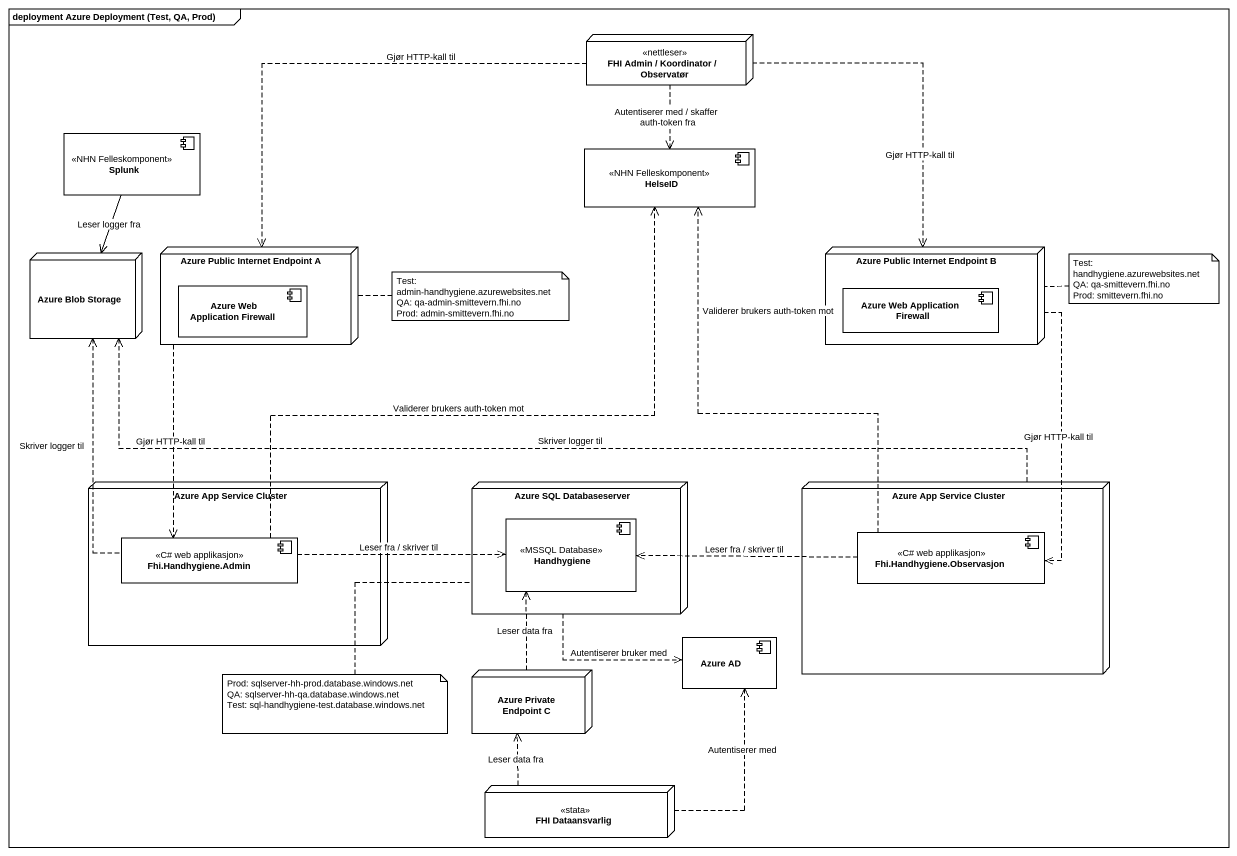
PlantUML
@startuml
mainframe deployment Azure Deployment (Test, QA, Prod)
node "FHI Admin / Koordinator / Observatør" as FHI_Admin_Koordinator <<nettleser>>
component Splunk <<NHN Felleskomponent>>
component HelseID <<NHN Felleskomponent>>
node "Azure Blob Storage" as Azure_Blob_Storage
node "Azure Public Internet Endpoint A" as Azure_Public_Internet {
  component "Azure Web Application Firewall" as Azure_Web_Application
}
node "Azure Public Internet Endpoint B" as Azure_Public_Internet_2 {
  component "Azure Web Application Firewall" as Azure_Web_Application_2
}
node "Azure App Service Cluster" as Azure_App_Service_Cluster {
  component "Fhi.Handhygiene.Admin" as Fhi_Handhygiene_Admin <<C# web applikasjon>>
}
node "Azure SQL Databaseserver" as Azure_SQL_Databaseserver {
  component Handhygiene <<MSSQL Database>>
}
node "Azure App Service Cluster" as Azure_App_Service_Cluster_2 {
  component "Fhi.Handhygiene.Observasjon" as Fhi_Handhygiene_Observasjon <<C# web applikasjon>>
}
component "Azure AD" as Azure_AD
node "Azure Private Endpoint C" as Azure_Private_Endpoint_C
node "FHI Dataansvarlig" as FHI_Dataansvarlig <<stata>>
FHI_Admin_Koordinator ..> HelseID : Autentiserer med / skaffer auth-token fra
FHI_Admin_Koordinator .left.> Azure_Public_Internet : Gjør HTTP-kall til
FHI_Admin_Koordinator ..> Azure_Public_Internet_2 : Gjør HTTP-kall til
Azure_Blob_Storage <-up- Splunk : Leser logger fra
Azure_Blob_Storage <.right. Azure_App_Service_Cluster_2 : Skriver logger til
Azure_Blob_Storage <.. Fhi_Handhygiene_Admin : Skriver logger til
Azure_Public_Internet ..> Fhi_Handhygiene_Admin : Gjør HTTP-kall til
Azure_Public_Internet_2 ..> Fhi_Handhygiene_Observasjon : Gjør HTTP-kall til
Azure_SQL_Databaseserver ..> Azure_AD : Autentiserer bruker med
Fhi_Handhygiene_Admin .up.> HelseID : Validerer brukers auth-token mot
Fhi_Handhygiene_Admin .right.> Handhygiene : Leser fra / skriver til
Fhi_Handhygiene_Observasjon .up.> HelseID : Validerer brukers auth-token mot
Fhi_Handhygiene_Observasjon .left.> Handhygiene : Leser fra / skriver til
Azure_Private_Endpoint_C .up.> Handhygiene : Leser data fra
FHI_Dataansvarlig .up.> Azure_AD : Autentiserer med
FHI_Dataansvarlig .up.> Azure_Private_Endpoint_C : Leser data fra
note right of Azure_Public_Internet
  Test: admin-handhygiene.azurewebsites.net
  QA: qa-admin-smittevern.fhi.no
  Prod: admin-smittevern.fhi.no
end note
note right of Azure_Public_Internet_2
  Test: handhygiene.azurewebsites.net
  QA: qa-smittevern.fhi.no
  Prod: smittevern.fhi.no
end note
note bottom of Azure_SQL_Databaseserver
  Prod: sqlserver-hh-prod.database.windows.net
  QA: sqlserver-hh-qa.database.windows.net
  Test: sql-handhygiene-test.database.windows.net
end note
@enduml
